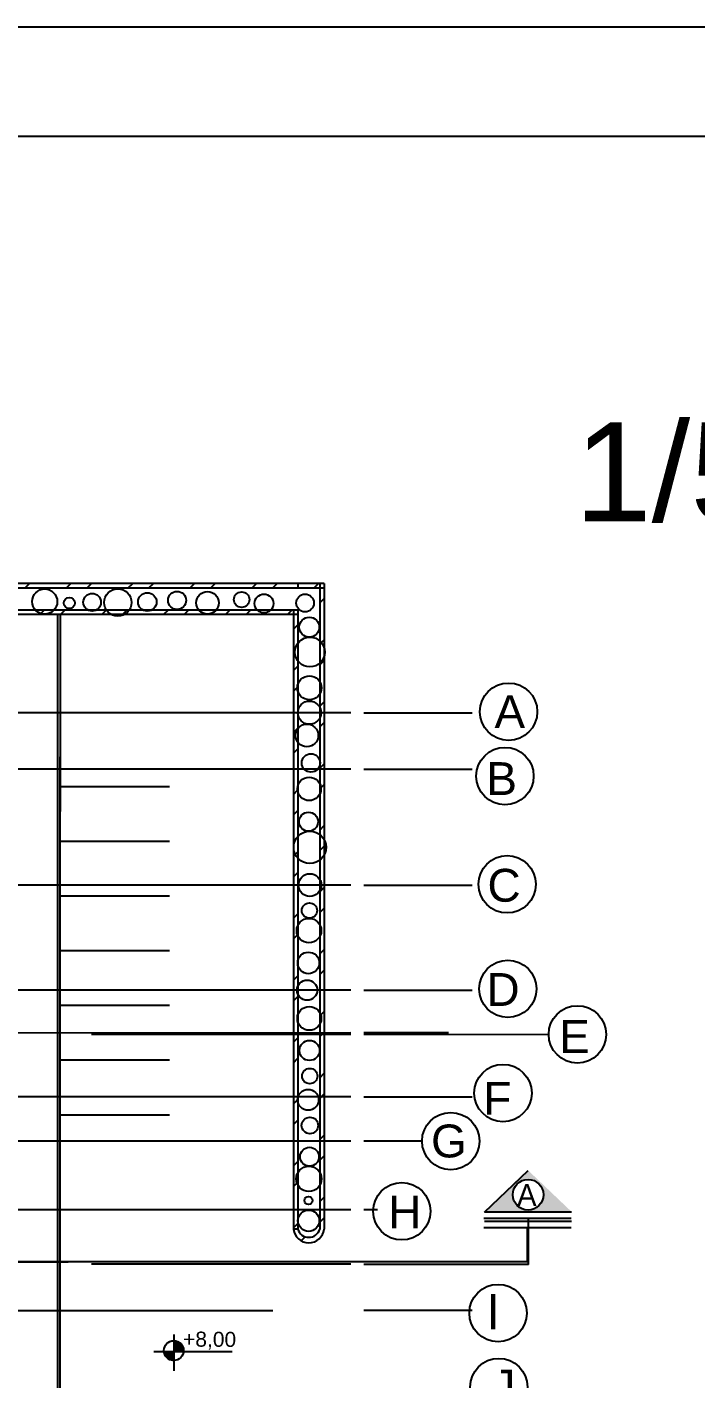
# Model space of a CAD drawing. Header units: millimetres. Extents: x 3062 to 3755, y 1606 to 1663.
# Drawn here: x 3270.4 to 3276.51, y 1650.97 to 1663.32 of the extents above; entities that cross this region are included whole.
import ezdxf

# ---------------------------------------------------------------- set-up
doc = ezdxf.new("R2010")
doc.units = ezdxf.units.MM
doc.linetypes.add('CENTER2', pattern=[28.575, 19.05, -3.175, 3.175, -3.175])
doc.linetypes.add('HIDDEN4', pattern=[0.09375, 0.0625, -0.03125])
for name, color, linetype in [('-DM-SEC-LINE', 4, 'Continuous'), ('LEVEL', 7, 'Continuous'), ('m7aor', 4, 'Continuous'), ('WORK', 7, 'Continuous')]:
    doc.layers.add(name, color=color, linetype=linetype)
doc.styles.add('eng1', font='trado.ttf')
doc.styles.get("Standard").update_dxf_attribs({"font": 'arial.ttf'})

msp = doc.modelspace()

# ---------------------------------------------------------------- hatches: boundary and pattern name
at = {"layer": '-DM-SEC-LINE', "ltscale": 0.3}
h = msp.add_hatch(color=8, dxfattribs=at)
h.paths.add_polyline_path([(3274.58, 1652.492), (3274.979, 1652.871), (3275.377, 1652.492)])
h.paths.add_polyline_path([(3275.119, 1652.651, 1), (3274.839, 1652.651, 1)], flags=16)
at = {"layer": 'LEVEL', "linetype": 'Continuous'}
h = msp.add_hatch(dxfattribs=at)
h.set_pattern_fill('ANSI31', color=9, scale=0.008215, style=0)
h.set_pattern_definition([(45, (-1.5400718, -2857.0949972), (-0.00072613389438, 0.00072613389438), [])])
h.paths.add_polyline_path([(3271.83, 1651.22, 0.021588), (3271.83, 1651.227, 0.414214), (3271.74, 1651.317), (3271.74, 1651.22)])
h.paths.add_polyline_path([(3271.74, 1651.137), (3271.74, 1651.22), (3271.651, 1651.22, 0.389145)])
at = {"layer": 'WORK'}
h = msp.add_hatch(dxfattribs=at)
h.set_pattern_fill('ANSI32', color=256, scale=0.042)
h.set_pattern_definition([(45, (2434.58414, 1347.60783), (-0.28287807, 0.28287807), []), (45, (2434.77273, 1347.60783), (-0.28287807, 0.28287807), [])])
h.paths.add_polyline_path([(3263.509, 1657.995), (3261.837, 1657.995), (3261.837, 1657.955), (3263.509, 1657.955)])
h.paths.add_polyline_path([(3265.283, 1657.995), (3263.509, 1657.995), (3263.509, 1657.955), (3265.283, 1657.955)])
h.paths.add_polyline_path([(3265.283, 1658.235), (3263.509, 1658.235), (3263.509, 1658.195), (3265.283, 1658.195)])
h.paths.add_polyline_path([(3263.509, 1658.235), (3261.837, 1658.235), (3261.837, 1658.195), (3263.509, 1658.195)])
h.paths.add_polyline_path([(3267.479, 1658.235), (3265.283, 1658.235), (3265.283, 1658.195), (3267.479, 1658.195)])
h.paths.add_polyline_path([(3267.479, 1657.995), (3265.283, 1657.995), (3265.283, 1657.955), (3267.479, 1657.955)])
h.paths.add_polyline_path([(3270.081, 1657.995), (3267.479, 1657.995), (3267.479, 1657.955), (3270.081, 1657.955)])
h.paths.add_polyline_path([(3270.081, 1658.235), (3267.479, 1658.235), (3267.479, 1658.195), (3270.081, 1658.195)])
h.paths.add_polyline_path([(3272.873, 1658.235), (3270.081, 1658.235), (3270.081, 1658.195), (3272.873, 1658.195)])
h.paths.add_polyline_path([(3272.833, 1657.995), (3270.081, 1657.995), (3270.081, 1657.955), (3272.833, 1657.955)])
h.paths.add_polyline_path([(3273.073, 1658.235), (3272.873, 1658.235), (3272.873, 1658.195), (3273.073, 1658.195)])
h.paths.add_polyline_path([(3273.113, 1658.195), (3273.073, 1658.195), (3273.073, 1652.336, -0.740797), (3272.873, 1652.336), (3272.833, 1652.336, 0.894921), (3273.113, 1652.336)])
h.paths.add_polyline_path([(3272.873, 1657.955), (3272.833, 1657.955), (3272.833, 1652.336), (3272.873, 1652.336)], flags=17)
h.paths.add_polyline_path([(3273.113, 1650.736, 1), (3272.833, 1650.736), (3272.873, 1650.736, -0.883437), (3273.073, 1650.736), (3273.073, 1645.855), (3273.113, 1645.855)])
h.paths.add_polyline_path([(3272.873, 1650.736), (3272.833, 1650.736), (3272.833, 1646.095), (3270.081, 1646.095), (3270.081, 1646.055), (3272.873, 1646.055)])
h.paths.add_polyline_path([(3273.073, 1645.855), (3270.081, 1645.855), (3270.081, 1645.815), (3273.073, 1645.815)])
h.paths.add_polyline_path([(3270.081, 1645.855), (3261.837, 1645.855), (3261.837, 1645.815), (3265.283, 1645.815), (3265.283, 1645.816), (3270.081, 1645.816)])
h.paths.add_polyline_path([(3270.081, 1646.095), (3267.479, 1646.095), (3267.479, 1646.055), (3270.081, 1646.055)])
h.paths.add_polyline_path([(3267.479, 1646.095), (3265.283, 1646.095), (3265.283, 1646.055), (3267.479, 1646.055)])
h.paths.add_polyline_path([(3265.283, 1646.095), (3263.509, 1646.095), (3263.509, 1646.055), (3265.283, 1646.055)])
h.paths.add_polyline_path([(3263.509, 1646.095), (3261.837, 1646.095), (3261.837, 1646.055), (3263.509, 1646.055)])

# ---------------------------------------------------------------- linework, layer by layer
at = {"layer": '-DM-SEC-LINE', "color": 8, "ltscale": 0.3}
for p, q in [((3274.577, 1652.492), (3274.976, 1652.871)), ((3275.374, 1652.492), (3274.577, 1652.492)), ((3274.573, 1652.437), (3275.37, 1652.437))]:
    msp.add_line(p, q, dxfattribs=at)
msp.add_circle((3274.976, 1652.651), 0.14, dxfattribs=at)
for p, q in [((3303.674, 1663.319), (3226.674, 1663.319)), ((3302.674, 1662.319), (3227.674, 1662.319))]:
    msp.add_line(p, q)
for centre in [(3274.798, 1657.064), (3274.765, 1656.476), (3274.785, 1655.487), (3274.791, 1654.532), (3275.427, 1654.116), (3274.747, 1653.58), (3274.27, 1653.141), (3273.823, 1652.5), (3274.702, 1651.57), (3274.709, 1650.894)]:
    msp.add_circle(centre, 0.262)
at = {"layer": 'LEVEL', "color": 7}
for p, q in [((3271.74, 1651.374), (3271.74, 1651.042)), ((3271.557, 1651.22), (3272.272, 1651.22))]:
    msp.add_line(p, q, dxfattribs=at)
msp.add_circle((3271.74, 1651.227), 0.09, dxfattribs=at)
at = {"layer": 'm7aor', "linetype": 'CENTER2', "ltscale": 0.5}
for p, q in [((3273.356, 1657.055), (3248.831, 1657.055)), ((3273.477, 1657.055), (3274.464, 1657.055)), ((3273.356, 1656.539), (3248.831, 1656.539)), ((3273.477, 1656.539), (3274.464, 1656.539)), ((3273.356, 1655.48), (3248.831, 1655.48)), ((3273.477, 1655.48), (3274.464, 1655.48)), ((3273.356, 1654.52), (3248.831, 1654.52)), ((3273.477, 1654.52), (3274.464, 1654.52)), ((3273.356, 1654.13), (3248.831, 1654.117)), ((3270.988, 1654.119), (3273.356, 1654.117)), ((3274.249, 1654.131), (3273.477, 1654.13)), ((3273.477, 1654.117), (3275.164, 1654.116)), ((3273.356, 1653.546), (3248.831, 1653.546)), ((3273.477, 1653.546), (3274.464, 1653.546)), ((3273.356, 1653.141), (3248.831, 1653.141)), ((3274.008, 1653.141), (3273.477, 1653.141)), ((3273.356, 1652.512), (3248.831, 1652.512)), ((3273.6, 1652.512), (3273.477, 1652.512)), ((3248.831, 1651.594), (3273.356, 1651.594)), ((3274.464, 1651.594), (3273.477, 1651.594))]:
    msp.add_line(p, q, dxfattribs=at)
at = {"layer": 'm7aor', "ltscale": 0.5}
for p, q in [((3274.573, 1652.352), (3275.37, 1652.352)), ((3275.374, 1652.408), (3274.577, 1652.408))]:
    msp.add_line(p, q, dxfattribs=at)
at = {"layer": 'WORK', "ltscale": 0.5}
for p, q in [((3273.113, 1658.235), (3249.113, 1658.235)), ((3249.153, 1658.195), (3273.113, 1658.195)), ((3272.873, 1658.235), (3272.873, 1658.195)), ((3273.073, 1658.235), (3273.073, 1652.336)), ((3273.113, 1658.235), (3273.113, 1652.336)), ((3249.353, 1657.995), (3272.873, 1657.995)), ((3249.353, 1657.955), (3272.873, 1657.955)), ((3270.681, 1656.651), (3270.681, 1657.955)), ((3270.701, 1657.955), (3270.701, 1656.151)), ((3272.833, 1657.995), (3272.833, 1652.336)), ((3272.873, 1657.995), (3272.873, 1652.336)), ((3270.701, 1656.382), (3271.701, 1656.382)), ((3270.701, 1655.882), (3271.701, 1655.882)), ((3270.701, 1655.382), (3271.701, 1655.382)), ((3270.701, 1654.882), (3271.701, 1654.882)), ((3270.701, 1654.382), (3271.701, 1654.382)), ((3270.701, 1653.882), (3271.701, 1653.882)), ((3270.701, 1653.382), (3271.701, 1653.382)), ((3272.873, 1652.336), (3272.833, 1652.336))]:
    msp.add_line(p, q, dxfattribs=at)
at = {"layer": 'WORK'}
for p, q in [((3273.113, 1658.235), (3249.113, 1658.235)), ((3273.113, 1658.235), (3273.113, 1652.336)), ((3274.979, 1652.013), (3274.979, 1652.426))]:
    msp.add_line(p, q, dxfattribs=at)
at = {"layer": 'WORK', "lineweight": 25}
for p, q in [((3270.681, 1646.095), (3270.681, 1656.651)), ((3270.701, 1646.095), (3270.701, 1656.651))]:
    msp.add_line(p, q, dxfattribs=at)
at = {"layer": 'WORK', "linetype": 'HIDDEN4', "ltscale": 0.5}
msp.add_line((3274.977, 1652.041), (3274.979, 1652.426), dxfattribs=at)
at = {"layer": 'WORK'}
for points in [[(3274.971, 1652.041), (3274.971, 1652.344)], [(3248.831, 1652.015), (3273.52, 1652.041)], [(3251.235, 1652.041), (3274.971, 1652.041)], [(3273.356, 1652.016), (3270.988, 1652.018)], [(3274.979, 1652.013), (3273.477, 1652.014)]]:
    msp.add_lwpolyline(points, dxfattribs=at)
at = {"layer": 'WORK', "ltscale": 0.5}
for centre, radius in [((3270.561, 1658.07), 0.115), ((3270.994, 1658.064), 0.0805), ((3271.228, 1658.061), 0.125), ((3271.498, 1658.067), 0.0844), ((3271.77, 1658.081), 0.0826), ((3272.047, 1658.058), 0.103), ((3272.36, 1658.088), 0.0708), ((3272.564, 1658.052), 0.086), ((3272.939, 1658.057), 0.0809), ((3270.786, 1658.057), 0.0499), ((3272.978, 1657.836), 0.0914), ((3272.983, 1657.609), 0.136), ((3272.979, 1657.282), 0.11), ((3272.979, 1657.055), 0.106), ((3272.956, 1656.847), 0.104), ((3272.993, 1656.596), 0.0841), ((3272.977, 1656.359), 0.107), ((3272.971, 1656.059), 0.0869), ((3272.983, 1655.825), 0.148), ((3272.983, 1655.48), 0.104), ((3272.979, 1655.247), 0.0701), ((3272.975, 1655.064), 0.112), ((3272.97, 1654.769), 0.0984), ((3272.958, 1654.52), 0.0922), ((3272.978, 1654.262), 0.109), ((3272.98, 1653.969), 0.0917), ((3272.982, 1653.735), 0.0703), ((3272.967, 1653.518), 0.0959), ((3272.983, 1653.284), 0.0751), ((3272.98, 1652.998), 0.0862), ((3272.974, 1652.796), 0.116), ((3272.97, 1652.598), 0.0371), ((3272.971, 1652.414), 0.0974)]:
    msp.add_circle(centre, radius, dxfattribs=at)
for centre, radius, start, end in [((3272.973, 1652.352), 0.141, 186.3479, 353.6521), ((3272.973, 1652.367), 0.105, 196.9382, 343.0618)]:
    msp.add_arc(centre, radius, start, end, dxfattribs=at)

# ---------------------------------------------------------------- texts
at = {"layer": '-DM-SEC-LINE', "color": 4, "ltscale": 0.3, "style": 'eng1'}
msp.add_text('A', height=0.199, dxfattribs=at).set_placement((3274.876, 1652.549))
for s, width, gutter_width, insert, char_height, attachment_point in [('1/500', 3.65732, 4.534, (3275.401, 1659.709), 0.9068, 1), ('A', 1.00796, 0.2, (3274.949, 1657.215), 0.3, 3), ('B', 0.37623, 0.2, (3274.875, 1656.603), 0.3, 3), ('C', 0.61938, 0.2, (3274.908, 1655.628), 0.3, 3), ('D', 1.81127, 0.2, (3274.899, 1654.676), 0.3, 3), ('E', 0.84611, 0.2, (3275.54, 1654.247), 0.3, 3), ('F', 1.07448, 0.2, (3274.824, 1653.681), 0.3, 3), ('G', 0.42154, 0.2, (3274.416, 1653.292), 0.3, 3), ('H', 0.36436, 0.2, (3273.7, 1652.644), 0.3, 1)]:
    msp.add_mtext_dynamic_manual_height_columns(s, width=width, gutter_width=gutter_width, heights=[0], dxfattribs=dict(insert=insert, char_height=char_height, attachment_point=attachment_point))
at = {"layer": 'm7aor', "ltscale": 0.5}
msp.add_text('+8,00', height=0.1373, rotation=359.5822, dxfattribs=at).set_placement((3271.824, 1651.264))
at = {"layer": 'WORK', "ltscale": 0.5, "char_height": 0.324, "attachment_point": 3}
for s, width, insert in [('I', 0.2513, (3274.72, 1651.744)), ('J', 0.48376, (3274.864, 1651.054))]:
    msp.add_mtext_dynamic_manual_height_columns(s, width=width, gutter_width=1.619, heights=[0], dxfattribs=dict(at, insert=insert))

doc.saveas('drawing.dxf')
